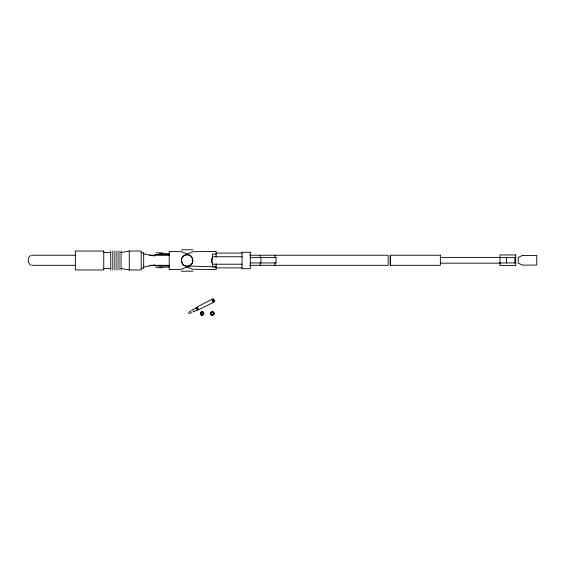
<?xml version="1.0" encoding="UTF-8"?>
<svg xmlns="http://www.w3.org/2000/svg" width="565" height="565" viewBox="0 0 565 565"><rect width="100%" height="100%" fill="white"/><g stroke="black" fill="none" stroke-linecap="round" stroke-linejoin="round"><path stroke-width="0.85" d="M276.031 262.951L276.031 257.612M188.654 312.459L191.479 310.46M196.309 307.805L192.559 309.86L193.583 311.852L197.439 310.016M30.983 255.352C27.311 257.054 27.311 263.509 30.983 265.211M188.625 266.051C195.85 264.406 192.722 252.732 185.645 254.921C178.42 256.567 181.549 268.241 188.625 266.051L216.127 266.892L212.391 266.779M191.895 312.615L188.682 313.61M121.037 268.495L129.272 269.957L141.208 269.957L141.208 251.022L129.272 251.022L121.037 252.484M143.68 267.076L154.591 264.978M181.372 249.787L192.898 249.787M103.755 252.484L110.747 252.484M141.208 252.668L143.68 252.668L143.68 268.311L141.208 268.311M156.039 252.873L162.628 252.873M216.127 253.078L242.06 253.078M159.33 253.466L168.97 253.466M216.127 254.088L212.419 254.088L212.419 258.254M154.803 254.653L169.309 254.653M31.923 255.246L75.858 255.246M149.527 255.246L169.309 255.246M249.645 255.246L388.155 255.246L388.155 265.317L249.645 265.317M242.06 256.764L212.419 256.764L211.931 261.376M440.375 257.4L499.976 257.4M250.21 257.612L276.137 257.612M499.976 257.612L515.704 257.612M250.21 262.951L276.137 262.951M499.976 262.951L515.704 262.951M440.375 263.163L499.976 263.163M242.06 264.208L212.419 264.208L212.108 262.407M31.923 265.317L75.858 265.317M149.633 265.317L169.309 265.317M154.803 265.91L169.309 265.91M159.33 267.097L168.97 267.097M156.039 267.69L162.628 267.69M216.127 267.895L242.06 267.895M103.755 268.495L110.747 268.495M181.372 271.193L192.898 271.193M143.68 253.904L154.591 255.994M213.252 298.567L214.841 301.682M213.514 299.464L214.22 300.841M212.32 299.04L213.916 302.155M212.172 299.514L213.45 302M196.775 307.565L197.905 309.775M196.161 307.883L197.291 310.093M514.877 257.612L514.877 262.951M506.607 257.612L506.607 262.951M390.21 255.246L390.21 265.317M274.978 255.246L274.978 257.838M274.978 262.725L274.978 265.317M260.91 257.612L260.91 262.951M260.246 255.246L260.246 257.612M260.246 262.951L260.246 265.317M250.662 255.246L250.662 255.839M216.127 256.99L216.127 251.432L192.347 251.743C189.339 254.081 184.939 254.081 181.923 251.743L169.203 251.432L169.203 269.54L181.923 269.237C184.939 266.892 189.339 266.892 192.347 269.237L216.127 269.54L216.127 263.989M212.419 262.718L212.419 266.892M211.776 258.572L211.776 262.407M129.272 251.022L129.272 269.957M121.037 251.022L121.037 269.957M118.982 251.022L118.982 269.957M116.927 251.022L116.927 269.957M114.864 251.022L114.864 269.957M112.809 251.022L112.809 269.957M110.747 251.022L110.747 269.957M203.449 313.829A1.398 1.398 0 0 1 202.461 314.818M201.394 314.677A1.398 1.398 0 0 1 201.105 314.458M200.886 314.161A1.398 1.398 0 0 1 201.394 312.254M201.733 312.113A1.398 1.398 0 0 1 202.461 312.113M203.089 312.473A1.398 1.398 0 0 1 203.499 313.462M213.739 313.829A1.398 1.398 0 0 1 212.751 314.818M212.023 314.818A1.398 1.398 0 0 1 211.395 314.458M211.035 313.829A1.398 1.398 0 0 1 211.035 313.102M211.176 312.763A1.398 1.398 0 0 1 211.684 312.254M212.023 312.113A1.398 1.398 0 0 1 212.751 312.113M213.379 312.473A1.398 1.398 0 0 1 213.598 312.763M213.401 313.737A1.052 1.052 0 0 1 213.295 313.992M212.913 314.373A1.052 1.052 0 0 1 212.659 314.479M211.72 299.394L197.234 306.936L198.689 309.768L213.28 302.437L211.72 299.394M522.343 255.486L518.225 257.4L518.225 263.163L522.343 265.084L536.75 265.084L536.75 255.486L522.343 255.486M103.755 251.022L75.35 251.022L75.35 269.957L103.755 269.957L103.755 251.022M250.288 252.258L242.06 252.258L242.06 268.721L250.288 268.721L250.288 252.258M515.704 254.949L499.976 254.949L499.976 265.614L515.704 265.614L515.704 254.949M440.375 255.246L390.387 255.246L390.387 265.317L440.375 265.317L440.375 255.246M201.536 314.43A1.123 1.123 0 0 0 203.216 313.462A1.123 1.123 0 0 0 201.536 312.494A1.123 1.123 0 0 0 201.536 314.43M201.225 314.98A1.752 1.752 0 0 0 203.845 313.462A1.752 1.752 0 0 0 201.225 311.951A1.752 1.752 0 0 0 201.225 314.98M201.302 314.839A1.589 1.589 0 0 0 203.69 313.462A1.589 1.589 0 0 0 201.302 312.085A1.589 1.589 0 0 0 201.302 314.839M201.479 314.543A1.243 1.243 0 0 0 203.336 313.462A1.243 1.243 0 0 0 201.479 312.389A1.243 1.243 0 0 0 201.479 314.543M211.826 314.43A1.123 1.123 0 0 0 213.506 313.462A1.123 1.123 0 0 0 211.826 312.494A1.123 1.123 0 0 0 211.826 314.43M211.515 314.98A1.752 1.752 0 0 0 214.135 313.462A1.752 1.752 0 0 0 211.515 311.951A1.752 1.752 0 0 0 211.515 314.98M211.261 314.592A1.589 1.589 0 0 0 213.923 313.879A1.589 1.589 0 0 0 211.974 311.929A1.589 1.589 0 0 0 211.261 314.592M211.769 314.543A1.243 1.243 0 0 0 213.627 313.462A1.243 1.243 0 0 0 211.769 312.389A1.243 1.243 0 0 0 211.769 314.543M184.254 265.479A5.763 5.763 0 0 0 192.898 260.486A5.763 5.763 0 0 0 184.254 255.5A5.763 5.763 0 0 0 184.254 265.479"/></g></svg>
